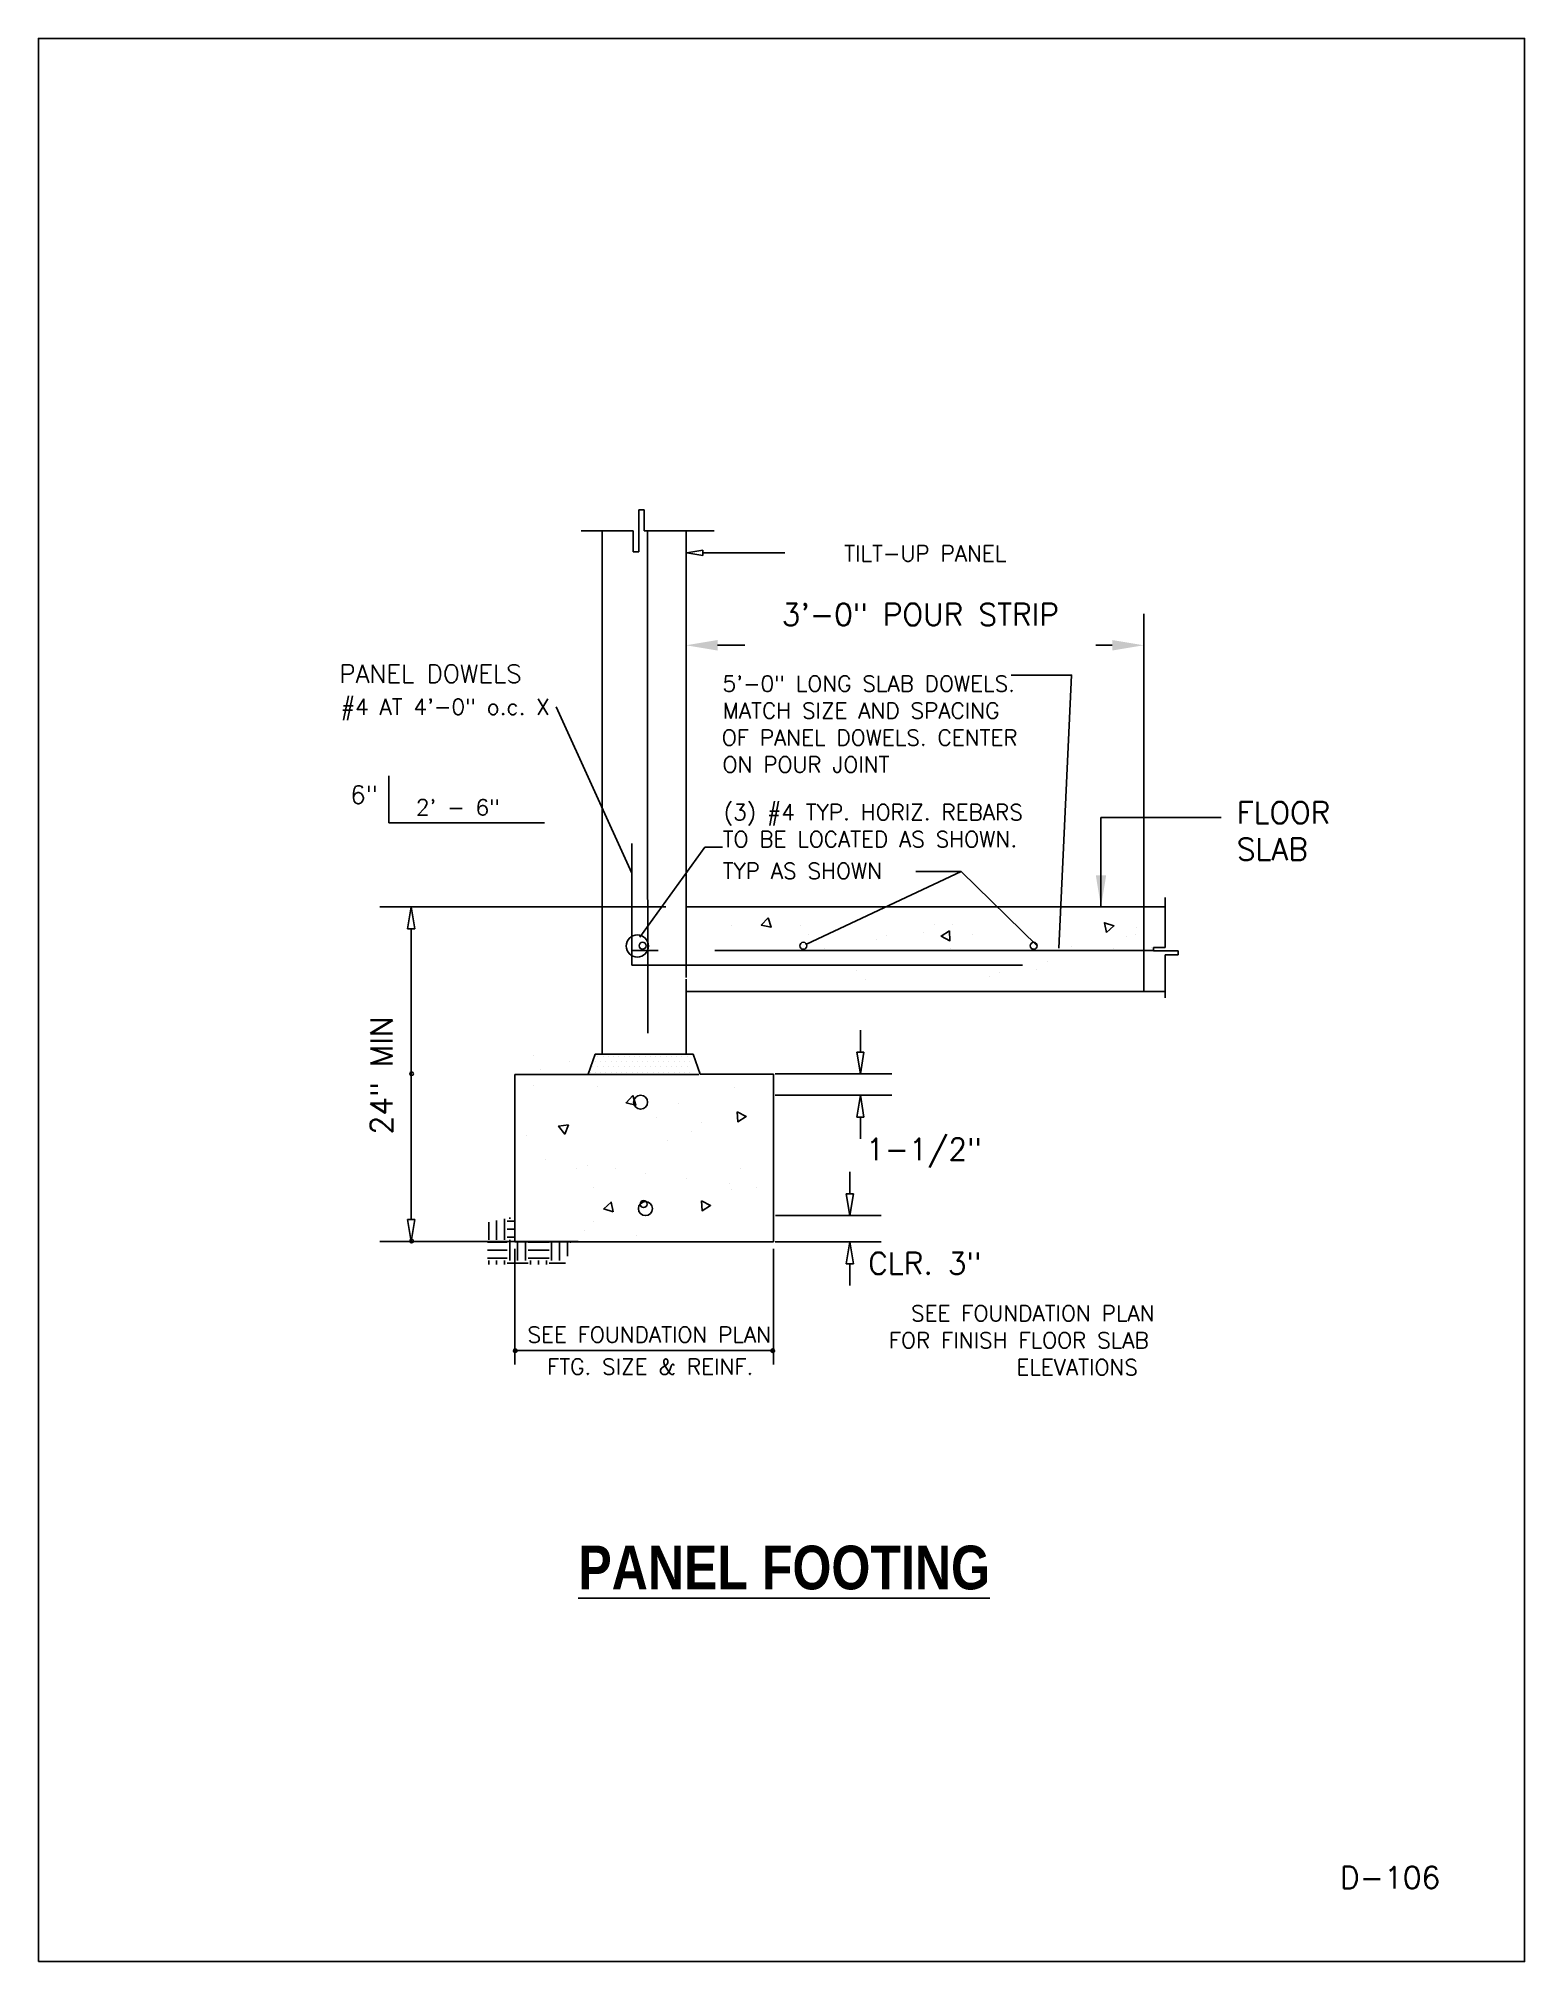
# Model space of a CAD drawing. Extents: x 0 to 8.5, y 0 to 11.
import ezdxf
from ezdxf.enums import TextEntityAlignment as Align

# ---------------------------------------------------------------- set-up
doc = ezdxf.new("R2010")
doc.units = 0
doc.header["$MEASUREMENT"] = 0
for name, pattern in [('ARROW', [0]), ('CURB0', [0]), ('DEFAULT', [0]), ('HIDDEN', [0]), ('SOLID', [0])]:
    doc.linetypes.add(name, pattern=pattern)
doc.layers.get('0').update_dxf_attribs({"linetype": 'CONTINUOUS'})
doc.layers.get('Defpoints').update_dxf_attribs({"linetype": 'CONTINUOUS'})
doc.styles.get("Standard").update_dxf_attribs({"font": 'simplex.shx'})
doc.dimstyles.get("Standard").update_dxf_attribs({"dimtxt": 0.18, "dimasz": 0.18, "dimexe": 0.18, "dimexo": 0.0625, "dimgap": 0.09, "dimtad": 0, "dimtih": 1, "dimtoh": 1, "dimdec": 4, "dimzin": 0, "dimdsep": 46, "dimtxsty": 'Standard', "dimcen": 0.09, "dimadec": 0, "dimazin": 0, "dimtfac": 1, "dimtdec": 4, "dimtofl": 0, "dimtmove": 0, "dimatfit": 3, "dimfxl": 0, "dimtolj": 1, "dimtzin": 0, "dimarcsym": 0})

# ---------------------------------------------------------------- blocks, each defined once
blk = doc.blocks.new('*D7')
at = {"color": 0, "linetype": 'Continuous', "lineweight": -2}
for p, q in [((3.704, 7.33), (3.704, 7.709)), ((6.322, 6.744), (6.322, 7.709)), ((3.884, 7.529), (4.041, 7.529)), ((6.142, 7.529), (6.047, 7.529))]:
    blk.add_line(p, q, dxfattribs=at)
at = {"color": 0, "linetype": 'Continuous'}
for points in [[(3.884, 7.559), (3.884, 7.499), (3.704, 7.529)], [(6.142, 7.559), (6.142, 7.499), (6.322, 7.529)]]:
    blk.add_solid(points, dxfattribs=at)
at = {"layer": 'Defpoints', "color": 0, "linetype": 'Continuous'}
for p in [(6.322, 7.529), (3.704, 7.268), (6.322, 6.682)]:
    blk.add_point(p, dxfattribs=at)
at = {"color": 0, "linetype": 'Continuous', "insert": (5.044, 7.705), "char_height": 0.125, "attachment_point": 5}
blk.add_mtext('\\A1;3\'-0" POUR STRIP', dxfattribs=at)
blk = doc.blocks.new('_ClosedBlank')
at = {"color": 0, "linetype": 'Continuous', "lineweight": -2}
for p, q in [((-1, 0.167), (0, 0)), ((-1, 0.167), (-1, -0.167)), ((0, 0), (-1, -0.167))]:
    blk.add_line(p, q, dxfattribs=at)
blk = doc.blocks.new('*D8')
at = {"color": 0, "linetype": 'Continuous', "lineweight": -2}
for p, q in [((3.087, 6.033), (1.952, 6.033)), ((2.132, 5.908), (2.132, 4.244)), ((3.087, 4.119), (1.952, 4.119))]:
    blk.add_line(p, q, dxfattribs=at)
at = {"layer": 'Defpoints', "color": 0, "linetype": 'Continuous'}
for p in [(3.15, 6.033), (2.132, 4.119), (3.15, 4.119)]:
    blk.add_point(p, dxfattribs=at)
at = {"color": 0, "linetype": 'Continuous', "lineweight": -2, "xscale": 0.125, "yscale": 0.125, "zscale": 0.125}
for p, rotation in [((2.132, 6.033), 90), ((2.132, 4.119), 270)]:
    blk.add_blockref('_ClosedBlank', p, dxfattribs=dict(at, rotation=rotation))
at = {"color": 0, "linetype": 'Continuous', "insert": (1.962, 5.068), "char_height": 0.125, "attachment_point": 5, "rotation": 90}
blk.add_mtext('\\A1;24" MIN', dxfattribs=at)
blk = doc.blocks.new('*D9')
at = {"color": 0, "linetype": 'Continuous', "lineweight": -2}
for p, q in [((4.701, 5.202), (4.701, 5.327)), ((4.214, 5.077), (4.881, 5.077)), ((4.214, 4.955), (4.881, 4.955)), ((4.701, 4.83), (4.701, 4.705))]:
    blk.add_line(p, q, dxfattribs=at)
at = {"layer": 'Defpoints', "color": 0, "linetype": 'Continuous'}
for p in [(4.151, 5.077), (4.151, 4.955), (4.701, 4.955)]:
    blk.add_point(p, dxfattribs=at)
at = {"color": 0, "linetype": 'Continuous', "lineweight": -2, "xscale": 0.125, "yscale": 0.125, "zscale": 0.125}
for p, rotation in [((4.701, 5.077), 270), ((4.701, 4.955), 90)]:
    blk.add_blockref('_ClosedBlank', p, dxfattribs=dict(at, rotation=rotation))
at = {"color": 0, "linetype": 'Continuous', "insert": (5.065, 4.626), "char_height": 0.125, "attachment_point": 5}
blk.add_mtext('\\A1;1-1/2"', dxfattribs=at)
blk = doc.blocks.new('*D10')
at = {"color": 0, "linetype": 'Continuous', "lineweight": -2}
for p, q in [((4.641, 4.392), (4.641, 4.517)), ((4.216, 4.267), (4.821, 4.267)), ((4.214, 4.116), (4.821, 4.116)), ((4.641, 3.991), (4.641, 3.866))]:
    blk.add_line(p, q, dxfattribs=at)
at = {"layer": 'Defpoints', "color": 0, "linetype": 'Continuous'}
for p in [(4.154, 4.267), (4.152, 4.116), (4.641, 4.116)]:
    blk.add_point(p, dxfattribs=at)
at = {"color": 0, "linetype": 'Continuous', "lineweight": -2, "xscale": 0.125, "yscale": 0.125, "zscale": 0.125}
for p, rotation in [((4.641, 4.267), 270), ((4.641, 4.116), 90)]:
    blk.add_blockref('_ClosedBlank', p, dxfattribs=dict(at, rotation=rotation))
at = {"color": 0, "linetype": 'Continuous', "insert": (5.07, 3.994), "char_height": 0.125, "attachment_point": 5}
blk.add_mtext('\\A1;CLR. 3"', dxfattribs=at)

msp = doc.modelspace()

# ---------------------------------------------------------------- linework, layer by layer
at = {"linetype": 'DEFAULT'}
for p, q in [((3.46433, 8.30427), (3.43436, 8.30427)), ((3.43436, 8.30427), (3.43436, 8.06436)), ((3.46433, 8.18431), (3.46433, 8.30427)), ((3.40155, 8.18431), (3.1045, 8.18431)), ((3.40155, 8.06436), (3.40155, 8.18431)), ((3.86419, 8.18431), (3.46433, 8.18431)), ((3.43436, 8.06436), (3.40155, 8.06436)), ((3.79945, 8.05785), (4.26934, 8.05785)), ((6.3225, 5.54952), (6.3225, 7.59823)), ((2.00449, 6.78248), (2.00449, 6.51309)), ((2.00449, 6.51309), (2.89414, 6.51309)), ((3.43984, 5.85963), (3.8108, 6.37391)), ((3.8108, 6.37391), (3.91192, 6.37391)), ((6.44534, 6.08564), (6.44534, 5.80123)), ((3.58825, 6.03279), (2.005, 6.03279)), ((6.44534, 6.03279), (3.70426, 6.03279)), ((3.96302, 5.92694), (3.96302, 5.92694, 0.00001)), ((4.35642, 5.92864), (4.35642, 5.92864, 0.00001)), ((4.40618, 5.87607), (4.40618, 5.87607, 0.00001)), ((4.79217, 5.84622), (4.79217, 5.84622, 0.00001)), ((4.84957, 5.86808), (4.84957, 5.86808, 0.00001)), ((5.06241, 5.88665), (5.06241, 5.88665, 0.00001)), ((5.12387, 5.93232), (5.12387, 5.93232, 0.00001)), ((5.22899, 5.93402), (5.22899, 5.93402, 0.00001)), ((5.34045, 5.87438), (5.34045, 5.87438, 0.00001)), ((6.22528, 5.8625), (6.22528, 5.8625, 0.00001)), ((6.27472, 5.87268), (6.27472, 5.87268, 0.00001)), ((6.28058, 5.91318), (6.28058, 5.91318, 0.00001)), ((3.54519, 5.78228), (3.39401, 5.78264)), ((4.49323, 5.79678), (4.49323, 5.79678, 0.00001)), ((5.21393, 5.79378), (5.21393, 5.79378, 0.00001)), ((5.90917, 5.8039), (5.90917, 5.8039, 0.00001)), ((6.14821, 5.79208), (6.14821, 5.79208, 0.00001)), ((6.36626, 5.80049), (6.36626, 5.80049, 0.00001)), ((6.44534, 5.80062), (6.37732, 5.80062)), ((6.37732, 5.80062), (6.37732, 5.78141)), ((6.37732, 5.78141), (6.51797, 5.78141)), ((6.44534, 5.80123), (6.44534, 5.80062)), ((6.51797, 5.75807), (6.44534, 5.75807)), ((6.44534, 5.75807), (6.44534, 5.51161)), ((6.49354, 5.78075), (6.49354, 5.78075, 0.00001)), ((6.51797, 5.78141), (6.51797, 5.75807)), ((3.70426, 5.61965), (3.70426, 5.18958)), ((4.67795, 5.66698), (4.67795, 5.66698, 0.00001)), ((4.72771, 5.61441), (4.72771, 5.61441, 0.00001)), ((5.44088, 5.63276), (5.44088, 5.63276, 0.00001)), ((5.49829, 5.65462), (5.49829, 5.65462, 0.00001)), ((5.71112, 5.67319), (5.71112, 5.67319, 0.00001)), ((5.77258, 5.71886), (5.77258, 5.71886, 0.00001)), ((6.44534, 5.54952), (3.70426, 5.54952)), ((2.83091, 5.1801), (2.83091, 5.1801, 0.00001)), ((3.18446, 5.18958), (3.14448, 5.07607)), ((3.74424, 5.18958), (3.18446, 5.18958)), ((3.20029, 5.17721), (3.20029, 5.17721, 0.00001)), ((3.70426, 5.18958), (3.22445, 5.18958)), ((3.23029, 5.17721), (3.23029, 5.17721, 0.00001)), ((3.26029, 5.17721), (3.26029, 5.17721, 0.00001)), ((3.29029, 5.17721), (3.29029, 5.17721, 0.00001)), ((3.32029, 5.17721), (3.32029, 5.17721, 0.00001)), ((3.35029, 5.17721), (3.35029, 5.17721, 0.00001)), ((3.38029, 5.17721), (3.38029, 5.17721, 0.00001)), ((3.41029, 5.17721), (3.41029, 5.17721, 0.00001)), ((3.44029, 5.17721), (3.44029, 5.17721, 0.00001)), ((3.47029, 5.17721), (3.47029, 5.17721, 0.00001)), ((3.50029, 5.17721), (3.50029, 5.17721, 0.00001)), ((3.53029, 5.17721), (3.53029, 5.17721, 0.00001)), ((3.56029, 5.17721), (3.56029, 5.17721, 0.00001)), ((3.59029, 5.17721), (3.59029, 5.17721, 0.00001)), ((3.62029, 5.17721), (3.62029, 5.17721, 0.00001)), ((3.65029, 5.17721), (3.65029, 5.17721, 0.00001)), ((3.68029, 5.17721), (3.68029, 5.17721, 0.00001)), ((3.71029, 5.17721), (3.71029, 5.17721, 0.00001)), ((3.78422, 5.07607), (3.74424, 5.18958)), ((3.77637, 5.07474), (2.72465, 5.07474)), ((2.72465, 5.07474), (2.72465, 4.11645)), ((2.87107, 5.10203), (2.87107, 5.10203, 0.00001)), ((3.03665, 5.14701), (3.03665, 5.14701, 0.00001)), ((3.15529, 5.08721), (3.15529, 5.08721, 0.00001)), ((3.17029, 5.11721), (3.17029, 5.11721, 0.00001)), ((3.18529, 5.14721), (3.18529, 5.14721, 0.00001)), ((3.18529, 5.08721), (3.18529, 5.08721, 0.00001)), ((3.20029, 5.11721), (3.20029, 5.11721, 0.00001)), ((3.21529, 5.14721), (3.21529, 5.14721, 0.00001)), ((3.21529, 5.08721), (3.21529, 5.08721, 0.00001)), ((3.23029, 5.11721), (3.23029, 5.11721, 0.00001)), ((3.24529, 5.14721), (3.24529, 5.14721, 0.00001)), ((3.24529, 5.08721), (3.24529, 5.08721, 0.00001)), ((3.26029, 5.11721), (3.26029, 5.11721, 0.00001)), ((3.27529, 5.14721), (3.27529, 5.14721, 0.00001)), ((3.27529, 5.08721), (3.27529, 5.08721, 0.00001)), ((3.29029, 5.11721), (3.29029, 5.11721, 0.00001)), ((3.30529, 5.14721), (3.30529, 5.14721, 0.00001)), ((3.30529, 5.08721), (3.30529, 5.08721, 0.00001)), ((3.32029, 5.11721), (3.32029, 5.11721, 0.00001)), ((3.33529, 5.14721), (3.33529, 5.14721, 0.00001)), ((3.33529, 5.08721), (3.33529, 5.08721, 0.00001)), ((3.35029, 5.11721), (3.35029, 5.11721, 0.00001)), ((3.36529, 5.14721), (3.36529, 5.14721, 0.00001)), ((3.36529, 5.08721), (3.36529, 5.08721, 0.00001)), ((3.38029, 5.11721), (3.38029, 5.11721, 0.00001)), ((3.39529, 5.14721), (3.39529, 5.14721, 0.00001)), ((3.39529, 5.08721), (3.39529, 5.08721, 0.00001)), ((3.41029, 5.11721), (3.41029, 5.11721, 0.00001)), ((3.42529, 5.14721), (3.42529, 5.14721, 0.00001)), ((3.42529, 5.08721), (3.42529, 5.08721, 0.00001)), ((3.44029, 5.11721), (3.44029, 5.11721, 0.00001)), ((3.45529, 5.14721), (3.45529, 5.14721, 0.00001)), ((3.45529, 5.08721), (3.45529, 5.08721, 0.00001)), ((3.47029, 5.11721), (3.47029, 5.11721, 0.00001)), ((3.48529, 5.14721), (3.48529, 5.14721, 0.00001)), ((3.48529, 5.08721), (3.48529, 5.08721, 0.00001)), ((3.50029, 5.11721), (3.50029, 5.11721, 0.00001)), ((3.51529, 5.14721), (3.51529, 5.14721, 0.00001)), ((3.51529, 5.08721), (3.51529, 5.08721, 0.00001)), ((3.53029, 5.11721), (3.53029, 5.11721, 0.00001)), ((3.54529, 5.14721), (3.54529, 5.14721, 0.00001)), ((3.54529, 5.08721), (3.54529, 5.08721, 0.00001)), ((3.56029, 5.11721), (3.56029, 5.11721, 0.00001)), ((3.57529, 5.14721), (3.57529, 5.14721, 0.00001)), ((3.57529, 5.08721), (3.57529, 5.08721, 0.00001)), ((3.59029, 5.11721), (3.59029, 5.11721, 0.00001)), ((3.60529, 5.14721), (3.60529, 5.14721, 0.00001)), ((3.60529, 5.08721), (3.60529, 5.08721, 0.00001)), ((3.62029, 5.11721), (3.62029, 5.11721, 0.00001)), ((3.63529, 5.14721), (3.63529, 5.14721, 0.00001)), ((3.63529, 5.08721), (3.63529, 5.08721, 0.00001)), ((3.65029, 5.11721), (3.65029, 5.11721, 0.00001)), ((3.66529, 5.14721), (3.66529, 5.14721, 0.00001)), ((3.66529, 5.08721), (3.66529, 5.08721, 0.00001)), ((3.68029, 5.11721), (3.68029, 5.11721, 0.00001)), ((3.69529, 5.14721), (3.69529, 5.14721, 0.00001)), ((3.69529, 5.08721), (3.69529, 5.08721, 0.00001)), ((3.71029, 5.11721), (3.71029, 5.11721, 0.00001)), ((3.72529, 5.14721), (3.72529, 5.14721, 0.00001)), ((3.72529, 5.08721), (3.72529, 5.08721, 0.00001)), ((4.20406, 5.07607), (3.78422, 5.07607)), ((4.20406, 4.11645), (4.20406, 5.07607)), ((4.27853, 5.07748), (4.65438, 5.07748)), ((2.83396, 5.0097), (2.83396, 5.0097, 0.00001)), ((3.19478, 5.00682), (3.19478, 5.00682, 0.00001)), ((3.98008, 4.9968), (3.98008, 4.9968, 0.00001)), ((4.28314, 4.95532), (4.65438, 4.95532)), ((3.66103, 4.9059), (3.66103, 4.9059, 0.00001)), ((3.53452, 4.8253), (3.53452, 4.8253, 0.00001)), ((3.73583, 4.74639), (3.73583, 4.74639, 0.00001)), ((3.79112, 4.79706), (3.79112, 4.79706, 0.00001)), ((2.78911, 4.72554), (2.78911, 4.72554, 0.00001)), ((3.5994, 4.69634), (3.5994, 4.69634, 0.00001)), ((2.89925, 4.58722), (2.89925, 4.58722, 0.00001)), ((3.07907, 4.53515), (3.07907, 4.53515, 0.00001)), ((3.14316, 4.55511), (3.14316, 4.55511, 0.00001)), ((3.29931, 4.53455), (3.29931, 4.53455, 0.00001)), ((4.01335, 4.53345), (4.01335, 4.53345, 0.00001)), ((3.17588, 4.42876), (3.17588, 4.42876, 0.00001)), ((3.47482, 4.50722), (3.47482, 4.50722, 0.00001)), ((3.70681, 4.4809), (3.70681, 4.4809, 0.00001)), ((3.95071, 4.44879), (3.95071, 4.44879, 0.00001)), ((3.96118, 4.41874), (3.96118, 4.41874, 0.00001)), ((4.10687, 4.42823), (4.10687, 4.42823, 0.00001)), ((2.57528, 4.12906), (2.57528, 4.22856)), ((2.62028, 4.12906), (2.62028, 4.23911)), ((2.66528, 4.12906), (2.66528, 4.24906)), ((2.72465, 4.23406), (2.68028, 4.23406)), ((2.72465, 4.18906), (2.68028, 4.18906)), ((2.69528, 4.24906), (2.69528, 4.25671)), ((3.12092, 4.18293), (3.12092, 4.18293, 0.00001)), ((3.17621, 4.2336), (3.17621, 4.2336, 0.00001)), ((4.26403, 4.26714), (4.74384, 4.26714)), ((2.59068, 4.11943), (2.005, 4.11943)), ((2.68028, 4.11406), (2.56754, 4.11406)), ((2.72465, 4.14406), (2.68028, 4.14406)), ((2.69528, 4.00906), (2.69528, 4.12906)), ((2.72465, 4.11645), (4.20406, 4.11645)), ((2.72465, 4.07647), (2.72465, 3.41544)), ((2.74028, 4.00906), (2.74028, 4.11508)), ((2.78528, 4.00906), (2.78528, 4.11508)), ((2.92028, 4.11406), (2.80028, 4.11406)), ((2.93528, 4.00906), (2.93528, 4.11508)), ((2.98028, 4.00906), (2.98028, 4.11508)), ((3.02528, 4.03507), (3.02528, 4.11508)), ((3.04575, 4.11406), (3.04028, 4.11406)), ((3.41873, 4.15464), (3.41873, 4.15464, 0.00001)), ((4.20406, 4.07647), (4.20406, 3.41544)), ((4.24404, 4.11645), (4.74187, 4.11645)), ((2.68028, 4.06906), (2.56798, 4.06906)), ((2.68028, 4.02406), (2.56841, 4.02406)), ((2.57528, 3.98629), (2.57528, 4.00906)), ((2.62028, 3.98629), (2.62028, 4.00906)), ((2.66528, 3.98629), (2.66528, 4.00906)), ((2.80028, 3.99406), (2.68028, 3.99406)), ((2.92028, 4.06906), (2.80028, 4.06906)), ((2.92028, 4.02406), (2.80028, 4.02406)), ((2.81528, 3.98629), (2.81528, 4.00906)), ((2.86028, 3.98629), (2.86028, 4.00906)), ((2.90528, 3.98629), (2.90528, 4.00906)), ((3.01465, 3.99406), (2.92028, 3.99406)), ((4.20406, 3.49541), (2.72465, 3.49541))]:
    msp.add_line(p, q, dxfattribs=at)
at = {"linetype": 'HIDDEN'}
for p, q in [((3.48434, 8.18431), (3.48434, 6.67404)), ((3.39401, 5.69907), (3.39401, 6.39532)), ((3.86854, 5.78228), (6.37732, 5.78228)), ((3.39401, 5.69907), (5.62798, 5.69907))]:
    msp.add_line(p, q, dxfattribs=at)
at = {"linetype": 'ARROW'}
for p, q in [((2.96027, 7.1769), (3.39401, 6.2252)), ((5.27816, 6.23435), (4.39255, 5.81951)), ((5.27816, 6.23435), (5.71265, 5.80996))]:
    msp.add_line(p, q, dxfattribs=at)
at = {"linetype": 'Continuous'}
msp.add_line((5.27816, 6.23435), (5.01826, 6.23435), dxfattribs=at)
msp.add_lwpolyline([(0, 0), (8.5, 0), (8.5, 11), (0, 11)], close=True, dxfattribs=at)
at = {"linetype": 'SOLID'}
msp.add_lwpolyline([(3.79945, 8.07285), (3.70945, 8.05785), (3.79945, 8.04285)], close=True, dxfattribs=at)
at = {"linetype": 'ARROW'}
msp.add_lwpolyline([(5.56269, 7.35832), (5.90964, 7.35832), (5.83582, 5.79705)], dxfattribs=at)
at = {"linetype": 'HIDDEN'}
msp.add_lwpolyline([(3.48434, 6.67404), (3.48447, 6.17313), (3.48452, 5.97382), (3.48468, 5.30945)], dxfattribs=at)
at = {"linetype": 'DEFAULT'}
for points in [[(4.17346, 5.97088), (4.13452, 5.92881), (4.19042, 5.91612)], [(6.10935, 5.88542), (6.15181, 5.92393), (6.09723, 5.94145)], [(5.21155, 5.89622), (5.16304, 5.86566), (5.21376, 5.83894)], [(3.40031, 4.95398), (3.36137, 4.91191), (3.41727, 4.89922)], [(3.99737, 4.86123), (3.99958, 4.80395), (4.04808, 4.83451)], [(3.03215, 4.78563), (2.97528, 4.77843), (3.00995, 4.73278)], [(3.28805, 4.28805), (3.27495, 4.34386), (3.23317, 4.30461)], [(3.79324, 4.3516), (3.79545, 4.29432), (3.84395, 4.32487)]]:
    msp.add_lwpolyline(points, close=True, dxfattribs=at)
at = {"linetype": 'HIDDEN'}
msp.add_lwpolyline([(3.48932, 5.80888, 1), (3.36137, 5.80888, 1)], format="xyb", close=True, dxfattribs=at)
at = {"linetype": 'SOLID'}
for points in [[(3.43563, 5.81014, 1), (3.47561, 5.81014, 1)], [(4.355, 5.80996, 1), (4.39498, 5.80996, 1)], [(5.67266, 5.80996, 1), (5.71265, 5.80996, 1)], [(3.40438, 4.91539, 1), (3.48434, 4.91539, 1)], [(3.43167, 4.30656, 1), (3.51164, 4.30656, 1)], [(3.4414, 4.33267, 1), (3.48139, 4.33267, 1)], [(3.4414, 4.33267, 1), (3.48139, 4.33267, 1)]]:
    msp.add_lwpolyline(points, format="xyb", close=True, dxfattribs=at)
at = {"linetype": 'CURB0'}
for points in [[(2.14479, 5.07774, 1), (2.12379, 5.07774, 1)], [(2.14479, 4.12105, 1), (2.12379, 4.12105, 1)], [(2.73739, 3.49417, 1), (2.71639, 3.49417, 1)], [(4.2108, 3.49417, 1), (4.1898, 3.49417, 1)]]:
    msp.add_lwpolyline(points, format="xyb", close=True, dxfattribs=at)
at = {"linetype": 'DEFAULT'}
for points in [[(3.22445, 5.18958, 0), (3.22445, 5.97382, 0), (3.22445, 6.17313, 0), (3.22445, 8.18431, 0)], [(3.70426, 8.18431, 0), (3.70426, 6.17313, 0), (3.70426, 5.97382, 0), (3.70426, 5.62788, 0)]]:
    msp.add_polyline3d(points, dxfattribs=at)

# ---------------------------------------------------------------- texts
for s, height, p in [('TILT-UP PANEL', 0.0905505, (4.6087, 8.00906)), ('5\'-0" LONG SLAB DOWELS.', 0.0905505, (3.91311, 7.26425)), ('MATCH SIZE AND SPACING', 0.0905505, (3.91324, 7.10996)), ('OF PANEL DOWELS. CENTER', 0.0905505, (3.90857, 6.95568)), ('ON POUR JOINT', 0.0905505, (3.91311, 6.80139)), ('6"', 0.103149, (1.78333, 6.62282)), ('2\' - 6"', 0.09055, (2.15884, 6.55657)), ('(3) #4 TYP. HORIZ. REBARS', 0.0905505, (3.91925, 6.52887)), ('TO BE LOCATED AS SHOWN.', 0.0905505, (3.91347, 6.37459)), ('TYP AS SHOWN', 0.0905505, (3.91367, 6.19349)), ('SEE FOUNDATION PLAN', 0.0905505, (4.99109, 3.66268)), ('SEE FOUNDATION PLAN', 0.0905505, (2.79722, 3.54068)), ('FOR FINISH FLOOR SLAB', 0.0905505, (4.8642, 3.50839)), ('FTG. SIZE & REINF.', 0.0905505, (2.90941, 3.35748)), ('ELEVATIONS', 0.09055, (5.59392, 3.3541))]:
    msp.add_text(s, height=height).set_placement(p)
for s, height, p in [('PANEL DOWELS', 0.103149, (1.721, 7.31471)), ('#4 AT 4\'-0" o.c. X', 0.0905505, (1.72976, 7.13163))]:
    msp.add_text(s, height=height, rotation=360).set_placement(p)
at = {"linetype": 'Continuous'}
msp.add_text('D-106', height=0.125, dxfattribs=at).set_placement((8.01788, 0.41821), align=Align.RIGHT)
at = {"linetype": 'Continuous', "attachment_point": 1}
for s, insert, char_height, width in [('\\A1;FLOOR SLAB', (6.8539, 6.63374), 0.125, 0.125), ('{\\fTechnicBold|b0|i0|c2|p2;\\LPANEL FOOTING}', (3.08781, 2.37891), 0.25, 3.0625)]:
    msp.add_mtext(s, dxfattribs=dict(at, insert=insert, char_height=char_height, width=width))

# ---------------------------------------------------------------- dimensions: what is measured, and where the dimension line sits
at = {"linetype": 'Continuous'}
dim = msp.add_linear_dim(base=(6.3225, 7.52898), p1=(3.70426, 7.26771), p2=(6.3225, 6.68162), text='3\'-0" POUR STRIP', dimstyle='Standard', override={"dimtxt": 0.125, "dimgap": 0.125, "dimtmove": 2}, dxfattribs=at)
dim.commit()
dim.dimension.update_dxf_attribs({"geometry": '*D7', "text_midpoint": (5.04431, 7.70517), "dimtype": 160})
dim = msp.add_linear_dim(base=(2.13227, 4.11943), p1=(3.1499, 6.03279), p2=(3.1499, 4.11943), angle=90, text='24" MIN', dimstyle='Standard', override={"dimtxt": 0.125, "dimasz": 0.125, "dimgap": 0.0625, "dimblk1": 'ClosedBlank', "dimblk2": 'ClosedBlank', "dimsah": 1, "dimtmove": 2}, dxfattribs=at)
dim.commit()
dim.dimension.update_dxf_attribs({"geometry": '*D8', "text_midpoint": (1.962, 5.06821), "dimtype": 160, "text_rotation": 90})
for base, p1, p2, text, picture, middle in [((4.70105, 4.95532), (4.15127, 5.07748), (4.15127, 4.95532), '1-1/2"', '*D9', (5.06518, 4.62592)), ((4.64105, 4.11645), (4.15391, 4.26714), (4.15194, 4.11645), 'CLR. 3"', '*D10', (5.0702, 3.99419))]:
    dim = msp.add_linear_dim(base=base, p1=p1, p2=p2, angle=90, text=text, dimstyle='Standard', override={"dimtxt": 0.125, "dimasz": 0.125, "dimblk1": 'ClosedBlank', "dimblk2": 'ClosedBlank', "dimsah": 1, "dimtmove": 2}, dxfattribs=at)
    dim.commit()
    dim.dimension.update_dxf_attribs({"geometry": picture, "text_midpoint": middle, "dimtype": 160})

# ---------------------------------------------------------------- leaders
at = {"linetype": 'Continuous', "annotation_type": 0, "has_hookline": 1, "hookline_direction": 0, "text_width": 0.55357}
msp.add_leader([(6.07746, 6.03279), (6.07746, 6.54374), (6.7639, 6.54374)], dimstyle='Standard', override={"dimgap": 0.09, "dimtad": 0}, dxfattribs=at)

doc.saveas('drawing.dxf')
